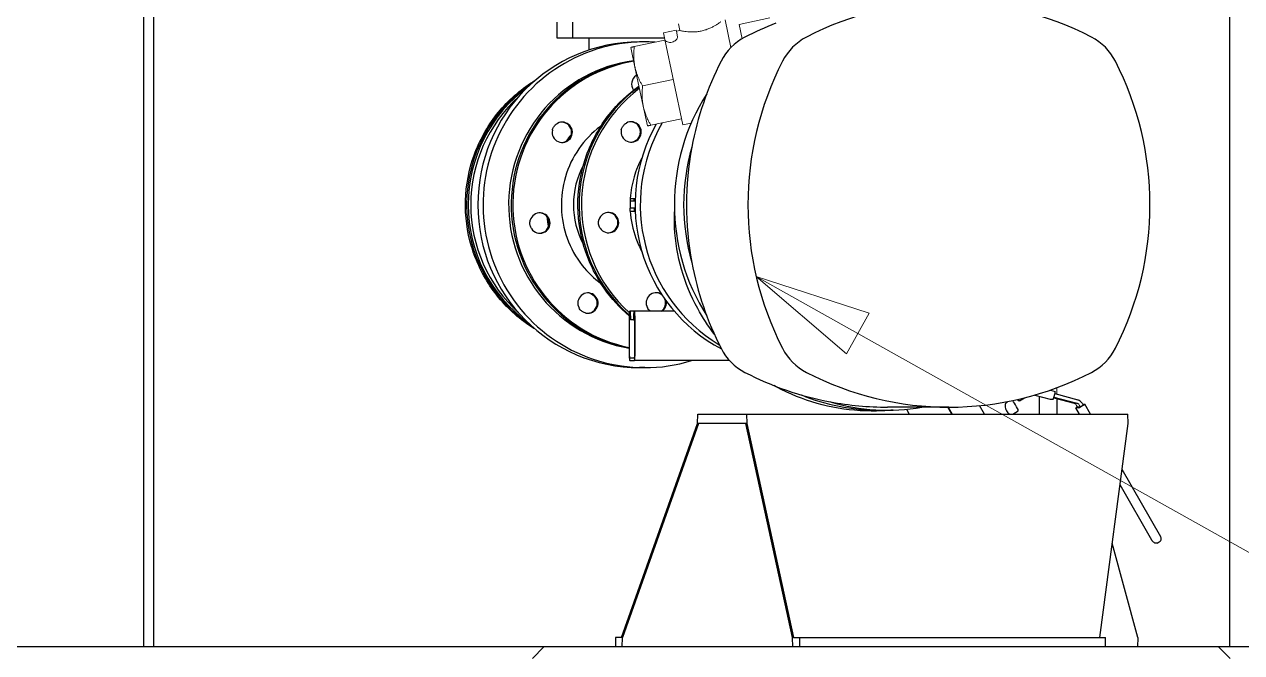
# Model space of a CAD drawing. Header units: millimetres. Extents: x -4172 to 126100, y -2 to 142133.
# Drawn here: x 92078 to 94695, y 20723 to 22073 of the extents above; entities that cross this region are included whole.
import ezdxf

# ---------------------------------------------------------------- set-up
doc = ezdxf.new("R2010")
doc.units = ezdxf.units.MM
doc.header["$LTSCALE"] = 100
doc.layers.add('P_Biomass (BM)', color=150, linetype='Continuous', lineweight=18, true_color=0x007fff)
doc.layers.add('P_Technical Water (TW)', color=140, linetype='Continuous', lineweight=18, true_color=0x00bfff)
doc.layers.add('Symbol', color=7, linetype='Continuous', lineweight=18)
doc.layers.add('Visible', color=7, linetype='Continuous', lineweight=25)

# ---------------------------------------------------------------- blocks, each defined once
blk = doc.blocks.new('Balloon50')
at = {"layer": 'Symbol'}
for p, q in [((938.694, 214.088), (936.512, 215.309)), ((938.938, 214.524), (936.512, 215.309)), ((936.512, 215.309), (938.449, 213.651)), ((938.449, 213.651), (938.938, 214.524)), ((938.694, 214.088), (995.2, 182.466))]:
    blk.add_line(p, q, dxfattribs=at)
at = {"layer": 'Symbol', "flags": 128}
blk.add_lwpolyline([(938.938, 214.524), (936.512, 215.309), (938.449, 213.651), (938.938, 214.524)], dxfattribs=at)
at = {"layer": 'Symbol'}
blk.add_solid([(938.938, 214.524), (936.512, 215.309), (938.449, 213.651), (938.938, 214.524)], dxfattribs=at)

msp = doc.modelspace()

# ---------------------------------------------------------------- linework, layer by layer
at = {"layer": 'P_Biomass (BM)'}
for p, q in [((93614.61, 22072.92), (93680.45, 22086.86)), ((93451.53, 22055.01), (93478.93, 22060.81)), ((93478.93, 22060.81), (93478.93, 22060.81)), ((93479.44, 22058.36), (93478.93, 22060.81)), ((93486.78, 22059.92), (93479.44, 22058.36)), ((93479.44, 22058.36), (93481.93, 22046.62)), ((93483.74, 22074.29), (93486.78, 22059.92)), ((93596.76, 22023.26), (93584.1, 22083.07)), ((93621.08, 22042.35), (93614.61, 22072.92)), ((93614.61, 22072.92), (93621.08, 22042.35)), ((93454.9, 22039.11), (93389.06, 22025.18)), ((93454.54, 22040.82), (93451.53, 22055.01)), ((93454.54, 22040.82), (93493.47, 21856.9)), ((93390.45, 21981.39), (93381.52, 22023.58)), ((93408.32, 21897.01), (93390.45, 21981.39)), ((93472.76, 21954.73), (93406.92, 21940.8)), ((93417.25, 21854.82), (93408.32, 21897.01)), ((93490.62, 21870.35), (93424.78, 21856.42)), ((93490.62, 21870.35), (93424.78, 21856.42)), ((93511.2, 21860.65), (93493.47, 21856.9))]:
    msp.add_line(p, q, dxfattribs=at)
for points, knots in [([(93533.02, 22058.77), (93530.21, 22058.18), (93527.29, 22057.7), (93521.45, 22057.05), (93518.53, 22056.87), (93512.9, 22056.75), (93510.19, 22056.82), (93505.15, 22057.1), (93502.82, 22057.32), (93498.69, 22057.8), (93496.73, 22058.08), (93493.25, 22058.64), (93491.72, 22058.92), (93489.26, 22059.39), (93488.32, 22059.59), (93487.08, 22059.85), (93486.78, 22059.92), (93486.78, 22059.92)], [-11.0232652, -11.0232652, -11.0232652, -11.0232652, -10.6784958, -10.6784958, -10.3337263, -10.3337263, -9.9889569, -9.9889569, -9.6441875, -9.6441875, -9.3000028, -9.3000028, -8.9558182, -8.9558182, -8.6116335, -8.6116335, -8.2674508, -8.2674508, -8.2674508, -8.2674508]), ([(93574.83, 22078.55), (93574.83, 22078.55), (93574.58, 22078.37), (93573.56, 22077.63), (93572.78, 22077.07), (93570.72, 22075.64), (93569.44, 22074.77), (93566.48, 22072.85), (93564.81, 22071.8), (93561.22, 22069.68), (93559.18, 22068.54), (93554.68, 22066.24), (93552.23, 22065.08), (93547.04, 22062.9), (93544.3, 22061.89), (93538.69, 22060.12), (93535.83, 22059.37), (93533.02, 22058.77)], [-2.7558144, -2.7558144, -2.7558144, -2.7558144, -2.4116316, -2.4116316, -2.067447, -2.067447, -1.7232624, -1.7232624, -1.3790777, -1.3790777, -1.0343083, -1.0343083, -0.6895389, -0.6895389, -0.3447694, -0.3447694, 0, 0, 0, 0]), ([(93481.93, 22046.62), (93482.14, 22045.65), (93482, 22044.47), (93480.96, 22041.98), (93480.05, 22040.67), (93477.92, 22038.5), (93476.63, 22037.48), (93473.59, 22035.8), (93471.85, 22035.14), (93468.4, 22034.41), (93466.54, 22034.3), (93463.09, 22034.62), (93461.49, 22035.03), (93458.66, 22036.14), (93457.31, 22036.97), (93455.35, 22038.83), (93454.74, 22039.85), (93454.54, 22040.82)], [-2.73692, -2.73692, -2.73692, -2.73692, -2.4860529, -2.4860529, -2.2351859, -2.2351859, -2.0235457, -2.0235457, -1.8119056, -1.8119056, -1.6002654, -1.6002654, -1.3886253, -1.3886253, -1.1377582, -1.1377582, -0.8868925, -0.8868925, -0.8868925, -0.8868925])]:
    msp.add_open_spline(points, degree=3, knots=knots, dxfattribs=at)
for points, weights in [([(93389.06, 22025.18), (93381.52, 22023.58), (93381.52, 22023.58)], [1.65050105335, 1.77816673939, 1.77816775412]), ([(93390.45, 21981.39), (93386.31, 22000.97), (93389.06, 22025.18)], [1.77816775413, 1.77816775413, 1.65050105335]), ([(93406.92, 21940.8), (93394.6, 21961.81), (93390.45, 21981.39)], [1.65050105335, 1.77816775413, 1.77816775413]), ([(93408.32, 21897.01), (93404.17, 21916.59), (93406.92, 21940.8)], [1.77816775413, 1.77816775413, 1.65050105335]), ([(93424.78, 21856.42), (93412.46, 21877.43), (93408.32, 21897.01)], [1.65050105335, 1.77816775413, 1.77816775413]), ([(93424.78, 21856.42), (93417.25, 21854.82), (93417.25, 21854.82)], [1.65050105335, 1.77816775413, 1.77816775413]), ([(93417.25, 21854.82), (93417.25, 21854.82), (93424.78, 21856.42)], [1.77816775413, 1.77816775413, 1.65050105335])]:
    msp.add_rational_spline(points, weights, degree=2, dxfattribs=at)
at = {"layer": 'P_Technical Water (TW)'}
msp.add_line((94297.02, 21292.03), (94297.02, 21278.39), dxfattribs=at)
at = {"layer": 'Visible'}
for p, q in [((92334.71, 20735.4), (92334.71, 23180.03)), ((92356.24, 20735.4), (92356.24, 23180.03)), ((94668.87, 20735.4), (94668.87, 23146.28)), ((93222.24, 22077.9), (93222.24, 22044.15)), ((93256.99, 22044.15), (93256.99, 22077.9)), ((93222.24, 22044.15), (93256.99, 22044.15)), ((93256.99, 22044.15), (93453.83, 22044.15)), ((93291.1, 22044.15), (93291.1, 22017.65)), ((93411.69, 22035.4), (93400.4, 22035.4)), ((93379.95, 21699.15), (93388.78, 21699.15)), ((93379.95, 21699.15), (93379.95, 21692.9)), ((93388.78, 21692.9), (93379.95, 21692.9)), ((93388.78, 21692.9), (93388.78, 21699.15)), ((93388.78, 21699.15), (93390.89, 21699.15)), ((93390.7, 21692.9), (93388.78, 21692.9)), ((93388.78, 21677.9), (93379.95, 21677.9)), ((93379.95, 21671.65), (93379.95, 21677.9)), ((93379.95, 21671.65), (93388.78, 21671.65)), ((93388.78, 21677.9), (93388.78, 21671.65)), ((93390.7, 21677.9), (93388.78, 21677.9)), ((93388.78, 21671.65), (93390.89, 21671.65)), ((93379.97, 21456.65), (93379.37, 21456.65)), ((93388.75, 21456.65), (93379.97, 21456.65)), ((93389.35, 21456.65), (93388.75, 21456.65)), ((93475.15, 21456.65), (93389.35, 21456.65)), ((93378.21, 21446.65), (93378.21, 21360.4)), ((93378.79, 21360.4), (93378.79, 21446.65)), ((93379.37, 21451.65), (93379.97, 21451.65)), ((93380.55, 21446.65), (93380.55, 21437.9)), ((93380.55, 21437.9), (93381.13, 21437.9)), ((93381.13, 21437.9), (93381.13, 21446.65)), ((93387.59, 21437.9), (93381.13, 21437.9)), ((93387.59, 21446.65), (93387.59, 21437.9)), ((93387.59, 21437.9), (93388.17, 21437.9)), ((93388.17, 21437.9), (93388.17, 21446.65)), ((93389.93, 21437.9), (93388.17, 21437.9)), ((93388.75, 21451.65), (93389.35, 21451.65)), ((93389.93, 21446.65), (93389.93, 21360.4)), ((93390.51, 21360.4), (93390.51, 21446.65)), ((93389.35, 21355.4), (93379.37, 21355.4)), ((93379.37, 21350.4), (93389.35, 21350.4)), ((93594.04, 21350.4), (93389.35, 21350.4)), ((93411.69, 21335.4), (93400.4, 21335.4)), ((94249.71, 21276.45), (94282.74, 21267.54)), ((94252.71, 21277.24), (94252.57, 21277.28)), ((94252.74, 21277.33), (94252.71, 21277.24)), ((94252.71, 21277.24), (94253.44, 21277.24)), ((94259.78, 21235.4), (94259.78, 21273.73)), ((94283.62, 21287.22), (94293.93, 21284.44)), ((94290.81, 21271.16), (94293.38, 21280.82)), ((94293.02, 21279.46), (94342.54, 21266.11)), ((94065.42, 21250.4), (93933.4, 21250.4)), ((94071.49, 21235.4), (94062.88, 21250.4)), ((94063.43, 21250.4), (94072.03, 21235.4)), ((94141.81, 21235.4), (94131.33, 21253.68)), ((94212.12, 21266.79), (94214.58, 21264.14)), ((94214.03, 21267.22), (94216.89, 21264.14)), ((94216.89, 21264.14), (94214.58, 21264.14)), ((94216.89, 21264.14), (94227.97, 21270.58)), ((94282.76, 21267.54), (94289.41, 21267.54)), ((94290.66, 21270.62), (94334.24, 21258.86)), ((94291.1, 21272.22), (94340.61, 21258.86)), ((94297.02, 21268.9), (94297.02, 21235.4)), ((94345.89, 21235.4), (94338, 21249.17)), ((94344.39, 21249.16), (94338.02, 21249.16)), ((94338.77, 21255.37), (94341.25, 21251.04)), ((94340.82, 21251.04), (94341.14, 21251.23)), ((94341.25, 21251.04), (94347.62, 21251.04)), ((94345.14, 21255.37), (94347.62, 21251.04)), ((94347.62, 21251.04), (94354.07, 21254.79)), ((94348.05, 21251.04), (94354.51, 21254.79)), ((94351.59, 21259.12), (94354.07, 21254.79)), ((94353, 21256.66), (94357.3, 21256.66)), ((94369.51, 21235.4), (94357.32, 21256.65)), ((93524.68, 21215.4), (93525.53, 21235.4)), ((93525.53, 21235.4), (93630.4, 21235.4)), ((93630.4, 21235.4), (94449.85, 21235.4)), ((93630.4, 21235.4), (93631.24, 21215.4)), ((93913.43, 21244.15), (93933.4, 21244.15)), ((93973.96, 21246.04), (93980.07, 21235.4)), ((94202.47, 21235.4), (94214.49, 21242.39)), ((94450.69, 21215.4), (94449.85, 21235.4)), ((93361.27, 20755.4), (93524.68, 21215.4)), ((93527.15, 21215.4), (93363.73, 20755.4)), ((93527.15, 21215.4), (93524.68, 21215.4)), ((93628.78, 21215.4), (93527.15, 21215.4)), ((93631.24, 21215.4), (93628.78, 21215.4)), ((93728.87, 20755.4), (93628.78, 21215.4)), ((93631.24, 21215.4), (93731.33, 20755.4)), ((94389.38, 20755.4), (94450.69, 21215.4)), ((94520.62, 20971.9), (94437.54, 21116.77)), ((94501.29, 20964.42), (94433.09, 21083.35)), ((94512.71, 20958.5), (94519.17, 20962.25)), ((94471.23, 20755.4), (94416.37, 20957.89)), ((93348.53, 20755.4), (93348.53, 20735.4)), ((93361.27, 20755.4), (93348.53, 20755.4)), ((93363.73, 20755.4), (93361.27, 20755.4)), ((93362.89, 20735.4), (93363.73, 20755.4)), ((93729.71, 20735.4), (93728.87, 20755.4)), ((93731.33, 20755.4), (93728.87, 20755.4)), ((93731.33, 20755.4), (93744.07, 20755.4)), ((93744.07, 20755.4), (94402.12, 20755.4)), ((93744.07, 20755.4), (93744.07, 20735.4)), ((94402.12, 20735.4), (94402.12, 20755.4)), ((94471.23, 20755.4), (94470.39, 20735.4)), ((93194.92, 20735.4), (91225.96, 20735.4)), ((93194.92, 20735.4), (93169.92, 20710.4)), ((94644.92, 20735.4), (93194.92, 20735.4)), ((94644.92, 20735.4), (94669.92, 20710.4)), ((96249.77, 20735.4), (94644.92, 20735.4))]:
    msp.add_line(p, q, dxfattribs=at)
for centre, start, end in [((94504.55, 20966.28), 209.83279, 222.07716), ((94517.37, 20970.03), 13.71689, 29.83279)]:
    msp.add_arc(centre, 3.75, start, end, dxfattribs=at)
for centre, major_axis, ratio, start_param, end_param in [((94065.42, 21446.65), (0, 673.75), 0.9932718, 5.807589, 6.7587816), ((93933.4, 21446.65), (0, 673.75), 0.9932718, 0.3671943, 0.4755963), ((93400.4, 21685.4), (0, -350), 0.9932718, 3.1415927, 6.2831853), ((93411.69, 21685.4), (0, -350), 0.9932718, 3.0775058, 6.5770111), ((93681.56, 21938.95), (0, 120), 0.9932718, 0.4755963, 1.0952001), ((93813.58, 21938.95), (0, 120), 0.9932718, 0.4755963, 1.0952001), ((94317.26, 21938.95), (0, -120), 0.9932718, 2.0463926, 2.6659964), ((93429.35, 21685.4), (0, -312.5), 0.9932718, 3.276641, 6.117654), ((93434.86, 21685.4), (0, -312.5), 0.9932718, 3.294012, 6.0996585), ((93438.33, 21685.4), (0, 312.5), 0.9932718, 0.1633812, 2.9466697), ((94170.55, 21685.4), (0, 673.75), 0.9932718, 1.0952001, 1.386018), ((94302.57, 21685.4), (0, 673.75), 0.9932718, 1.0952001, 2.0463926), ((93828.28, 21685.4), (0, -673.75), 0.9932718, 1.0952001, 2.0463926), ((93405.1, 21944.94), (0, 21.88), 0.9932718, 0.5838461, 2.206518), ((93339.03, 21685.4), (0, 312.5), 0.9932718, 0.5756794, 2.5659132), ((93342.5, 21685.4), (0, 312.5), 0.9932718, 0.6293231, 2.5122696), ((93580.77, 21685.4), (0, 312.5), 0.9932718, 0.623947, 2.4306848), ((93585.98, 21685.4), (0, -312.5), 0.9932718, 3.7835474, 5.5509496), ((93348, 21685.4), (0, 312.5), 0.9932718, 0.7329112, 2.4086815), ((93913.43, 21685.4), (0, -441.25), 0.9932718, 4.141573, 5.2832049), ((93234.24, 21841.15), (0, 21.88), 0.9932718, 1.3692442, 6.7851812), ((93232.5, 21841.15), (0, -21.88), 0.9932718, 0.0399847, 3.1016079), ((93749.56, 21685.4), (0, -350), 0.9932718, 4.1848952, 5.7460798), ((93382.43, 21841.89), (0, 21.88), 0.9932718, 1.3657427, 6.7816797), ((93738.27, 21685.4), (0, -350), 0.9932718, 4.1938646, 5.7981872), ((93380.7, 21841.89), (0, -21.88), 0.9932718, 0.0399847, 3.1016079), ((93434.86, 21685.4), (0, 236.83), 0.9932718, 0.8787396, 0.9574306), ((93933.4, 21685.4), (0, -441.25), 0.9932718, 4.428035, 4.996743), ((94170.55, 21685.4), (0, 673.75), 0.9932718, 1.386018, 1.7555746), ((93438.33, 21685.4), (0, -181.25), 0.9932718, 4.2181535, 5.2066244), ((93186.32, 21646.12), (0, 21.88), 0.9932718, 2.1546424, 7.5705794), ((93184.59, 21646.12), (0, -21.88), 0.9932718, 0.0399847, 3.1016079), ((93333.84, 21647.02), (0, 21.88), 0.9932718, 2.1511408, 7.5670778), ((93332.1, 21647.02), (0, -21.88), 0.9932718, 0.0399847, 3.1016079), ((93434.86, 21685.4), (0, 236.83), 0.9932718, 1.6759528, 1.7749788), ((93435.72, 21685.4), (0, -235), 0.9932718, 4.8398477, 4.8932163), ((93436.59, 21685.4), (0, -235), 0.9932718, 4.8560424, 4.8759757), ((94170.55, 21685.4), (0, 673.75), 0.9932718, 1.7555746, 2.0463926), ((93289.42, 21474.1), (0, 21.88), 0.9932718, 2.9400405, 8.3559775), ((93287.68, 21474.1), (0, -21.88), 0.9932718, 0.0399847, 3.1016079), ((93434.86, 21685.4), (0, 236.83), 0.9932718, 2.5089831, 2.55113), ((93436.34, 21474.64), (0, 21.88), 0.9932718, 5.7355185, 8.352476), ((93434.6, 21474.64), (0, 21.88), 0.9932718, 5.5334178, 6.2432006), ((93434.6, 21474.64), (0, 21.88), 0.9932718, 3.7465491, 5.0984801), ((93379.37, 21446.65), (0, 10), 0.1158066, 0, 1.5707963), ((93379.97, 21446.65), (0, 10), 0.1158066, 4.712389, 6.2831853), ((93388.75, 21446.65), (0, 10), 0.1158066, 0, 1.5707963), ((93389.35, 21446.65), (0, 10), 0.1158066, 4.712389, 6.2831853), ((93436.34, 21474.64), (0, -21.88), 0.9932718, 0.6049564, 1.7601539), ((93379.37, 21446.65), (0, 5), 0.1158066, 0, 1.5707963), ((93379.97, 21446.65), (0, 5), 0.1158066, 4.712389, 6.2831853), ((93388.75, 21446.65), (0, 5), 0.1158066, 0, 1.5707963), ((93389.35, 21446.65), (0, 5), 0.1158066, 4.712389, 6.2831853), ((93379.37, 21360.4), (0, -10), 0.1158066, 4.712389, 6.2831853), ((93379.37, 21360.4), (0, -5), 0.1158066, 4.712389, 6.2831853), ((93389.35, 21360.4), (0, -10), 0.1158066, 0, 1.5707963), ((93389.35, 21360.4), (0, -5), 0.1158066, 0, 1.5707963), ((93681.56, 21431.86), (0, 120), 0.9932718, 2.0463926, 2.6659964), ((93813.58, 21431.86), (0, 120), 0.9932718, 2.0463926, 2.6659964), ((94317.26, 21431.86), (0, -120), 0.9932718, 0.4755963, 1.0952001), ((93933.4, 21924.15), (0, -673.75), 0.9932718, 5.807589, 6.098407), ((94065.42, 21924.15), (0, -673.75), 0.9932718, 5.807589, 6.7587816), ((93913.43, 21685.4), (0, -441.25), 0.9932718, 5.89647, 6.2831853), ((94254.4, 21280.86), (-0.98, -3.62), 0.1118606, 0.0301668, 0.4936001), ((94292.95, 21280.82), (0.98, 3.62), 0.1118606, 4.7425558, 6.2831853), ((93933.4, 21685.4), (0, -441.25), 0.9932718, 5.9988313, 6.4516957), ((93933.4, 21924.15), (0, -673.75), 0.9932718, 6.098407, 6.2831853), ((94106.83, 21215.37), (86.75, 49.75), 0.0579033, 5.888851, 6.045205), ((94207.46, 21254.49), (7.04, -12.1), 0.1002915, 0, 2.5111373), ((94283.72, 21271.16), (-0.98, -3.62), 0.1118606, 0, 0.0301668), ((94290.38, 21271.16), (-0.98, -3.62), 0.1118606, 0.0301668, 1.6009632), ((94332.32, 21251.62), (0, 7.5), 0.9932718, 5.2359878, 6.0213859), ((94341.25, 21251.04), (-3.25, -1.87), 0.0579033, 4.8130187, 6.3838151), ((94338.69, 21251.62), (0, 7.5), 0.9932718, 5.2359878, 6.0213859), ((94338.69, 21251.62), (0, 15), 0.9932718, 5.2359878, 6.0213859), ((94347.62, 21251.04), (-3.25, -1.87), 0.0579033, 0.1006298, 1.6714261), ((94354.07, 21254.79), (3.25, 1.87), 0.0579033, 4.8130187, 6.3838151)]:
    msp.add_ellipse(centre, major_axis=major_axis, ratio=ratio, start_param=start_param, end_param=end_param, dxfattribs=at)
for points, knots in [([(93176.41, 21417.74), (93167.78, 21422.97), (93159.4, 21428.62), (93124.74, 21454.56), (93101.37, 21478.76), (93063.34, 21533.34), (93048.71, 21563.72), (93029.68, 21627.59), (93025.28, 21661.08), (93027.19, 21727.75), (93033.5, 21760.92), (93056.17, 21823.61), (93072.53, 21853.1), (93113.66, 21905.41), (93138.41, 21928.23), (93169.5, 21948.78), (93172.93, 21950.96), (93176.41, 21953.07)], [3.4367766, 3.4367766, 3.4367766, 3.4367766, 3.5340595, 3.5340595, 3.8539491, 3.8539491, 4.1740861, 4.1740861, 4.4944138, 4.4944138, 4.8148038, 4.8148038, 5.1351051, 5.1351051, 5.4551988, 5.4551988, 5.4943626, 5.4943626, 5.4943626, 5.4943626]), ([(93393.12, 21963.2), (93393.16, 21963.22), (93393.21, 21963.25), (93393.55, 21963.48), (93393.86, 21963.67), (93394.17, 21963.85)], [-2.355385897, -2.355385897, -2.355385897, -2.355385897, -2.349031193, -2.349031193, -2.303452663, -2.303452663, -2.303452663, -2.303452663]), ([(93378.21, 21446.52), (93357.72, 21463.9), (93339.49, 21483.97), (93305.09, 21533.34), (93290.46, 21563.72), (93271.42, 21627.59), (93267.03, 21661.08), (93268.94, 21727.75), (93275.25, 21760.92), (93297.92, 21823.61), (93314.28, 21853.1), (93353.22, 21902.63), (93374.92, 21923.33), (93399.1, 21940.54)], [5.5074358, 5.5074358, 5.5074358, 5.5074358, 5.7662858, 5.7662858, 6.0864228, 6.0864228, 6.4067504, 6.4067504, 6.7271405, 6.7271405, 7.0474417, 7.0474417, 7.3334201, 7.3334201, 7.3334201, 7.3334201]), ([(93212.95, 21845.53), (93212.96, 21845.58), (93212.97, 21845.63), (93213.48, 21848.06), (93214.37, 21850.33), (93216.79, 21854.4), (93218.28, 21856.18), (93221.18, 21858.7), (93222.44, 21859.58), (93223.78, 21860.32)], [-2.35538518, -2.35538518, -2.35538518, -2.35538518, -2.34888191, -2.34888191, -2.04388778, -2.04388778, -1.75433311, -1.75433311, -1.56067003, -1.56067003, -1.56067003, -1.56067003]), ([(93317.42, 21854.75), (93316.97, 21854.42), (93316.52, 21854.08), (93298.25, 21840.35), (93282.57, 21824.06), (93257.1, 21787.33), (93247.31, 21766.9), (93234.61, 21723.99), (93231.69, 21701.51), (93233.02, 21656.77), (93237.26, 21634.52), (93252.46, 21592.47), (93263.43, 21572.68), (93288.79, 21540.37), (93302.36, 21527.18), (93317.42, 21516.05)], [5.5880686, 5.5880686, 5.5880686, 5.5880686, 5.5960636, 5.5960636, 5.9162447, 5.9162447, 6.2360123, 6.2360123, 6.5554654, 6.5554654, 6.874817, 6.874817, 7.194315, 7.194315, 7.4632564, 7.4632564, 7.4632564, 7.4632564]), ([(93361.16, 21846.34), (93361.17, 21846.39), (93361.18, 21846.44), (93361.7, 21848.87), (93362.59, 21851.14), (93365.04, 21855.2), (93366.53, 21856.97), (93369.44, 21859.49), (93370.71, 21860.36), (93372.05, 21861.1)], [-2.35538518, -2.35538518, -2.35538518, -2.35538518, -2.34888191, -2.34888191, -2.04388778, -2.04388778, -1.75433311, -1.75433311, -1.56067003, -1.56067003, -1.56067003, -1.56067003]), ([(93405.19, 21785.64), (93398.3, 21772.87), (93392.73, 21759.37), (93384.15, 21730.38), (93381.38, 21714.82), (93380.36, 21699.15)], [1.31956532, 1.31956532, 1.31956532, 1.31956532, 1.52712486, 1.52712486, 1.75131473, 1.75131473, 1.75131473, 1.75131473]), ([(93380.05, 21692.9), (93379.88, 21688.31), (93379.87, 21683.72), (93380.02, 21678.72), (93380.03, 21678.31), (93380.05, 21677.9)], [1.781087441, 1.781087441, 1.781087441, 1.781087441, 1.846577959, 1.846577959, 1.852462659, 1.852462659, 1.852462659, 1.852462659]), ([(93380.36, 21671.65), (93381.65, 21651.82), (93385.76, 21632.17), (93396.03, 21603.75), (93400.27, 21594.27), (93405.19, 21585.16)], [1.88223537, 1.88223537, 1.88223537, 1.88223537, 2.16592956, 2.16592956, 2.31398478, 2.31398478, 2.31398478, 2.31398478]), ([(93560.83, 21407.67), (93547.59, 21424.89), (93535.66, 21443.17), (93510.71, 21488.91), (93499.03, 21517.42), (93482.43, 21575.78), (93477.37, 21605.97), (93475.16, 21647.52), (93475.04, 21658.94), (93475.4, 21670.36)], [67.3887384, 67.3887384, 67.3887384, 67.3887384, 69.9925323, 69.9925323, 73.6465065, 73.6465065, 77.2746023, 77.2746023, 78.6405975, 78.6405975, 78.6405975, 78.6405975]), ([(93168.19, 21634.06), (93168.17, 21634.1), (93168.14, 21634.14), (93166.79, 21636.22), (93165.82, 21638.47), (93164.68, 21643.07), (93164.48, 21645.39), (93164.76, 21649.24), (93165.03, 21650.76), (93165.46, 21652.23)], [-2.3553859, -2.3553859, -2.3553859, -2.3553859, -2.34903119, -2.34903119, -2.04397145, -2.04397145, -1.75435964, -1.75435964, -1.56067004, -1.56067004, -1.56067004, -1.56067004]), ([(93315.67, 21635.03), (93315.19, 21635.77), (93314.75, 21636.54), (93313.1, 21639.91), (93312.35, 21642.69), (93311.98, 21648.14), (93312.27, 21650.74), (93313, 21653.21)], [-3.61969905, -3.61969905, -3.61969905, -3.61969905, -3.48259137, -3.48259137, -3.04174028, -3.04174028, -2.64266854, -2.64266854, -2.64266854, -2.64266854]), ([(93285.07, 21452.66), (93285.02, 21452.67), (93284.97, 21452.69), (93282.56, 21453.2), (93280.29, 21454.1), (93276.25, 21456.54), (93274.48, 21458.04), (93271.98, 21460.95), (93271.11, 21462.22), (93270.37, 21463.57)], [-2.35538518, -2.35538518, -2.35538518, -2.35538518, -2.34888191, -2.34888191, -2.04388778, -2.04388778, -1.75433311, -1.75433311, -1.56067003, -1.56067003, -1.56067003, -1.56067003]), ([(93423.98, 21456.65), (93422.45, 21457.71), (93421.06, 21458.97), (93418.86, 21461.56), (93417.99, 21462.83), (93417.26, 21464.18)], [-1.98899388, -1.98899388, -1.98899388, -1.98899388, -1.75433311, -1.75433311, -1.56067003, -1.56067003, -1.56067003, -1.56067003]), ([(93945.19, 21244.31), (93933.38, 21243.1), (93921.52, 21242.37), (93878.32, 21241.47), (93846.71, 21244.21), (93785.35, 21256.33), (93755.25, 21265.74), (93713.99, 21283.8), (93701.53, 21289.99), (93689.39, 21296.78)], [49.9194014, 49.9194014, 49.9194014, 49.9194014, 51.3462433, 51.3462433, 55.1257913, 55.1257913, 58.8799829, 58.8799829, 60.5487254, 60.5487254, 60.5487254, 60.5487254]), ([(94188.03, 21259.36), (94187.39, 21258.87), (94186.83, 21257.97), (94186.09, 21255.53), (94185.91, 21253.99), (94186, 21250.95), (94186.22, 21249.31), (94187.15, 21245.93), (94187.86, 21244.19), (94188.74, 21242.67), (94189.61, 21241.14), (94190.72, 21239.69), (94193.09, 21237.33), (94194.34, 21236.41), (94195.71, 21235.65), (94195.96, 21235.52), (94196.21, 21235.4)], [-0.9250144, -0.9250144, -0.9250144, -0.9250144, -0.6741474, -0.6741474, -0.4232803, -0.4232803, -0.2116401, -0.2116401, 0, 0, 0, 0.2116401, 0.2116401, 0.4232803, 0.4232803, 0.4710304, 0.4710304, 0.4710304, 0.4710304]), ([(94512.71, 20958.5), (94511.93, 20958.04), (94511.02, 20957.87), (94509.31, 20957.9), (94508.59, 20958.17), (94507.29, 20958.77), (94506.72, 20959.15), (94505.57, 20960.01), (94505, 20960.5), (94503.81, 20961.61), (94503.19, 20962.24), (94502.28, 20963.2), (94502.03, 20963.48), (94501.76, 20963.77)], [6.22495568, 6.22495568, 6.22495568, 6.22495568, 6.28622957, 6.28622957, 6.36797695, 6.36797695, 6.45675326, 6.45675326, 6.54552957, 6.54552957, 6.63430588, 6.63430588, 6.66883724, 6.66883724, 6.66883724, 6.66883724]), ([(94519.17, 20962.25), (94519.96, 20962.71), (94520.55, 20963.41), (94521.27, 20964.74), (94521.42, 20965.37), (94521.58, 20966.51), (94521.59, 20967.03), (94521.54, 20968.07), (94521.47, 20968.59), (94521.3, 20969.66), (94521.18, 20970.22), (94521.03, 20970.85), (94521.02, 20970.88), (94521.01, 20970.92)], [0.05822963, 0.05822963, 0.05822963, 0.05822963, 0.11950351, 0.11950351, 0.18498797, 0.18498797, 0.25047243, 0.25047243, 0.31595689, 0.31595689, 0.38144135, 0.38144135, 0.38565193, 0.38565193, 0.38565193, 0.38565193])]:
    msp.add_open_spline(points, degree=3, knots=knots, dxfattribs=at)

# ---------------------------------------------------------------- block references
at = {"layer": 'Symbol', "xscale": 100, "yscale": 100, "zscale": 100}
msp.add_blockref('Balloon50', (0, 0), dxfattribs=at)

doc.saveas('drawing.dxf')
